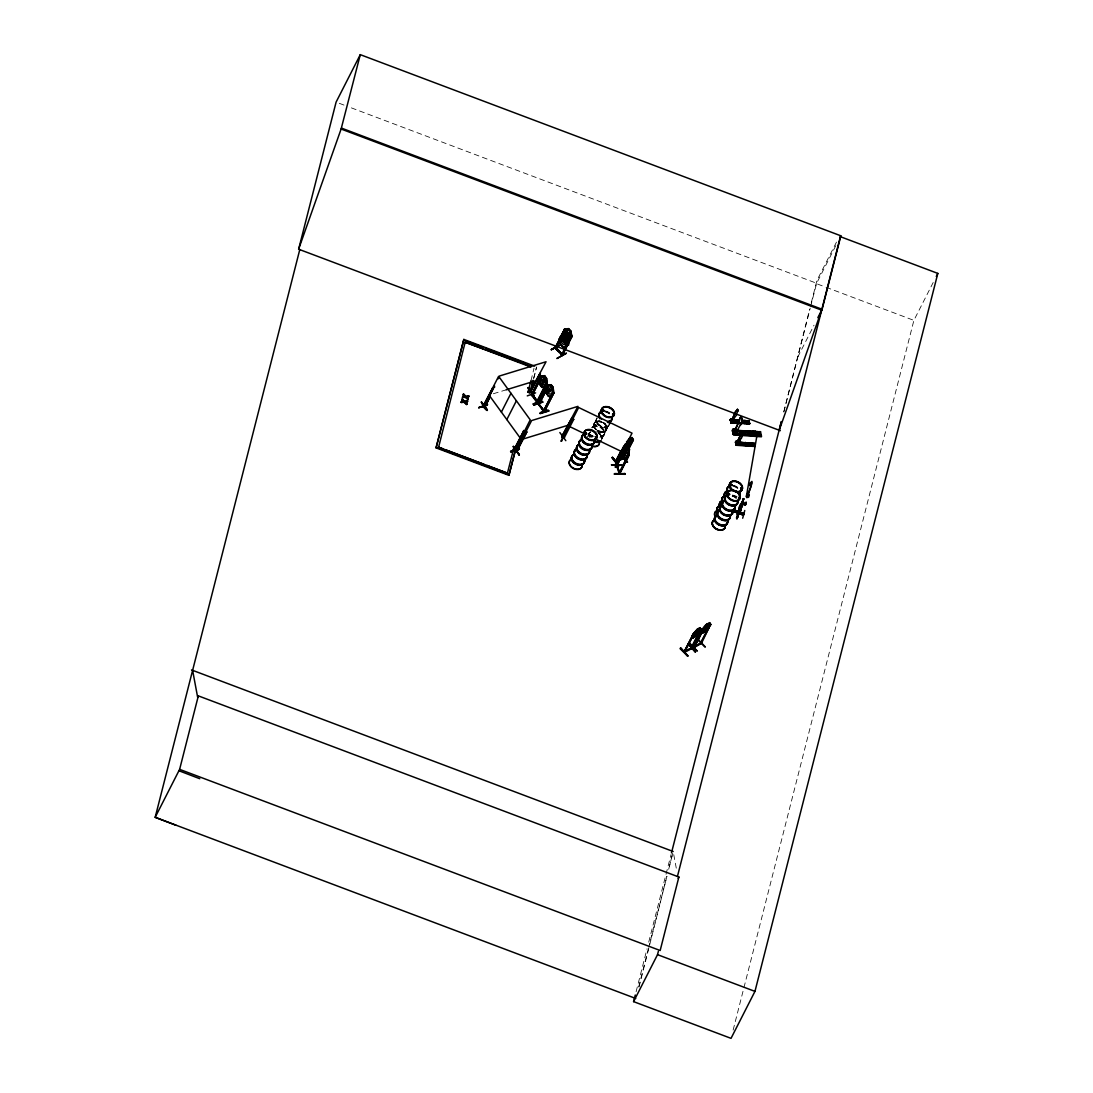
<?xml version="1.0" encoding="UTF-8"?>
<svg xmlns="http://www.w3.org/2000/svg" width="1093" height="1093" viewBox="0 0 1093 1093"><rect width="100%" height="100%" fill="white"/><g stroke="black" fill="none" stroke-linecap="round" stroke-linejoin="round"><path stroke-width="0.75" stroke-dasharray="5 3.75" d="M595.412 424.521L595.33 425.546M596.15 420.969L596.231 419.753M595.384 425.764L595.986 424.876M595.917 426.051L596.272 425.136M602.024 437.46L601.942 438.99A7.023 4.932 27 0 0 598.267 432.432M604.579 433.798L604.661 432.281M604.962 429.002L605.877 428.702L605.481 429.399M605.645 428.62C605.836 429.467 605.317 429.44 605.795 428.702M607.148 427.623L605.413 431.339M639.036 987.047L666.921 876.285L648.764 947.276M783.79 412.061L809.599 309.565M811.252 302.952L816.908 280.518L837.58 239.954M531.048 380.487L534.012 368.204M533.562 378.643L536.403 367.48M533.862 378.055L536.704 366.893M636.112 991.706L647.056 948.738M648.736 942.125L671.047 854.548M783.845 411.678L810.214 308.144M810.623 306.518L816.649 283.265L350.457 107.524M638.681 986.911L648.354 948.915M733.13 1030.084L913.885 320.372L933.19 282.5M588.731 434.126L589.277 432.937M596.259 419.343L596.805 418.168M596.163 425.3L595.002 425.341M587.146 437.514L589.209 433.47M600.358 436.339A6.927 4.864 27 0 0 603.063 428.675A6.927 4.864 27 0 0 592.269 427.404L596.723 418.687A6.927 4.864 27 0 0 600.576 426.68A6.927 4.864 27 0 0 609.074 424.685M596.027 425.573L594.988 424.603M601.437 439.741L603.664 435.41M604.087 434.563L608.623 425.724M835.79 245.693L816.444 283.647L824.436 286.667M797.726 357.138L814.012 325.195M591.969 427.691L593.116 426.639M589.318 432.883L590.466 431.817M607.708 426.584L608.842 425.56M602.817 436.175L603.964 435.151M595.316 422.103L599.989 421.147C594.141 419.958 591.463 425.983 595.972 429.768M595.945 425.464L595.22 425.724M605.495 431.148L602.544 432.227L597.434 430.833L604.197 431.762M493.353 393.74L506.127 389.832M589.182 436.066L592.461 435.902M598.185 421.256L599.879 421.365M595.016 424.426L596.013 424.808M595.699 425.956L594.606 425.423M339.295 103.316L344.076 105.119M826.035 287.268L913.885 320.372M588.895 435.834L591.941 437.296M605.864 424.999L606.656 426.407L604.839 423.483L601.724 421.611A6.941 4.878 27 0 0 594.592 422.841A6.941 4.878 27 0 0 596.231 429.344M603.254 422.636L601.615 421.843A6.9 4.85 27 0 0 594.073 426.461A6.9 4.85 27 0 0 604.538 431.544A6.9 4.85 27 0 0 603.227 422.677L605.891 424.972M597.543 430.615L599.196 431.421M594.92 428.265L596.081 429.549M594.92 428.251L593.772 425.437M606.793 426.188L607.039 427.814M673.753 854.644L676.417 868.894M603.391 422.349A6.9 4.85 27 0 1 606.451 429.891A6.9 4.85 27 0 1 597.734 430.287A6.941 4.878 27 0 0 606.424 430.014A6.941 4.878 27 0 0 603.35 422.431M596.3 429.221A6.9 4.85 27 0 1 594.674 422.759A6.9 4.85 27 0 1 601.765 421.57M604.921 411.46A7.023 4.932 27 0 1 610.919 415.094M604.771 411.842A6.913 4.85 27 0 1 610.673 415.422M605.057 411.2A7.023 4.932 27 0 1 609.894 413.55M605.221 410.968A6.927 4.864 27 0 1 611.124 414.548M608.91 425.327A7.023 4.932 27 0 1 600.03 425.737A7.023 4.932 27 0 1 596.928 418.059M609.307 424.426A7.023 4.932 27 0 1 600.713 426.434A7.023 4.932 27 0 1 596.792 418.332M608.965 424.972A6.913 4.85 27 0 1 600.235 425.368A6.913 4.85 27 0 1 597.174 417.813M589.346 436.025A6.9 4.85 27 0 1 592.543 435.875M594.77 428.743A6.9 4.85 27 0 1 598.554 421.761A6.9 4.85 27 0 1 606.67 429.084A6.9 4.85 27 0 1 597.338 431.052M589.277 436.093A6.941 4.878 27 0 1 594.196 436.421M594.893 428.47A6.941 4.878 27 0 1 598.691 421.447A6.941 4.878 27 0 1 606.847 428.811A6.941 4.878 27 0 1 597.461 430.792M591.9 427.923A7.023 4.932 27 0 1 602.844 429.207A7.023 4.932 27 0 1 600.098 436.981M590.138 437.828A6.913 4.85 27 0 1 590.575 431.694M596.751 431.407A6.913 4.85 27 0 1 601.97 438.594M592.775 427.377A6.913 4.85 27 0 1 603.145 430.205A6.913 4.85 27 0 1 599.907 437.186M592.037 427.65A7.023 4.932 27 0 1 602.981 428.948A7.023 4.932 27 0 1 600.235 436.708M588.662 434.604A6.927 4.864 27 0 1 590.124 432.555M597.939 433.06A6.927 4.864 27 0 1 601.642 438.156M588.717 434.276A7.023 4.932 27 0 1 590.206 432.186M598.131 432.705A7.023 4.932 27 0 1 601.778 439.195M589.113 436.763A7.023 4.932 27 0 1 588.758 435.342M588.854 434.003A7.023 4.932 27 0 1 590.343 431.913M589.346 434.795A7.023 4.932 27 0 1 592.447 436.667M589.168 435.164A6.913 4.85 27 0 1 592.228 437.022M587.747 434.058A7.023 4.932 27 0 1 592.584 436.408M587.911 433.825A6.927 4.864 27 0 1 592.679 436.148M735.726 496.618A7.023 4.932 27 0 1 732.296 496.031M734.756 486.358A7.023 4.932 27 0 1 737.857 488.229M737.065 496.577A6.913 4.85 27 0 1 732.16 496.263M732.884 486.262A6.913 4.85 27 0 1 737.638 488.585M735.862 496.345A7.023 4.932 27 0 1 732.433 495.771M733.171 485.62A7.023 4.932 27 0 1 739.155 489.24M735.985 495.962A6.913 4.85 27 0 1 732.611 495.389M733.321 485.401A6.913 4.85 27 0 1 739.223 488.967M732.433 495.498A7.023 4.932 27 0 1 735.534 497.37M732.269 495.867A6.927 4.864 27 0 1 736.463 498.982M732.57 495.225A7.023 4.932 27 0 1 735.671 497.11M732.706 495.006A6.913 4.85 27 0 1 736.901 498.107M672.755 853.141L668.588 869.673L672.741 853.127M604.538 433.894L603.992 435.069L604.552 433.907"/><path stroke-width="1.5" d="M620.742 454.374L627.204 462.312M566.434 341.235L566.147 337.559L568.551 336.644L565.983 336.699L565.177 333.105L565.3 336.699L562.772 337.518M737.939 409.998L737.461 409.274L736.245 411.241A2.473 0.915 -86.1 0 0 734.892 413.318L731.832 420.054L731.272 419.616M732.474 420.026L731.859 420.081M735.493 430.82L734.81 429.986L733.335 432.582L733.922 429.85L735.124 430.683M737.242 442.419L736.668 441.982L736.122 443.717L737.625 441.941L754.225 444.209L737.338 443.089L754.143 443.785M733.881 429.918L733.731 430.423M734.947 430.464L735.712 433.142L740.467 424.671A3.703 1.366 -86.1 0 0 742.161 421.351A3.703 1.366 -86.1 0 0 741.163 417.321A3.703 1.366 -86.1 0 0 739.469 420.641L734.988 430.601L734.305 429.235L733.253 431.298L733.581 432.596M735.685 430.082L735.425 430.738L735.589 429.918M615.619 461.41L624.322 457.899L623.297 458.459M616.288 461.123L616.602 460.44M623.256 458.923L623.966 458.595M732.433 419.671L731.395 419.657L732.378 421.652L735.562 416.009A2.473 0.915 -86.1 0 0 736.723 413.14L737.884 410.941L737.488 409.301M734.455 429.918L734.291 430.738L734.81 429.986M737.802 410.299L737.72 411.46M737.283 442.023L737.871 441.326L735.985 441.203L735.657 442.979M566.27 353.408C552.443 360.922 554.984 359.638 566.365 353.066M625.251 450.207L624.991 453.868L625.647 455.74L627.191 455.822L629.5 449.237L628.858 455.084M584.495 434.208A7.023 4.932 27 0 1 586.053 433.948L584.673 432.91M586.217 433.593C583.348 433.402 587.337 431.831 585.766 433.853M586.476 433.894L586.067 432.937M596.081 437.501L595.275 436.913L596.327 437.282M595.849 436.872L595.835 437.514M601.983 410.053L602.038 410.736M603.268 409.875L603.787 411.036L603.404 409.971M612.49 414.22L613.61 414.302M612.736 413.878L613.392 414.766M728.061 494.077L728.321 493.203M728.02 493.94L728.184 493.981M730.097 484.472L730.698 485.292M730.739 484.185C729.277 485.005 732.624 485.702 731.244 484.527M731.982 485.278L731.804 484.582M738.868 498.107L739.114 497.424L738.472 498.135M739.415 497.971L738.95 497.397M739.087 497.657L738.759 497.424M741.286 488.257C739.182 489.281 743.349 489.104 740.849 488.298M741.109 489.049L741.013 488.298L741.45 488.885M740.726 488.352L741.587 488.653L740.644 488.421M629.445 449.264L628.393 446.327L625.893 446.436C623.775 449.81 623.188 454.387 624.841 458.172L627.45 458.063L628.817 455.016M624.527 449.496L623.83 455.262L624.964 458.049M738.868 420.942L730.247 420.04L730.739 418.879L732.624 419.002L732.351 419.876M730.998 422.95L730.752 421.953L749.456 423.66M732.283 430.109L733.512 434.918L761.397 436.804L760.496 431.667L757.545 431.721M732.638 431.052L733.13 428.811L735.972 429.002L733.212 429.139L732.72 430.123L733.608 433.73L736.45 433.921L736.942 432.951L734.113 432.76L733.608 433.73M732.638 431.475L732.474 430.82L760.482 433.334M733.512 434.495L733.157 433.552M736.231 444.988L735.985 444.277M747.106 420.655L747.721 423.674L747.025 420.819L748.992 420.791L749.006 421.912L742.229 421.392M754.115 443.676L735.521 442.132M754.73 445.561L735.985 444.304L754.716 446.149L754.238 443.102M754.839 446.531L754.006 443.239L735.411 442.064L736.245 445.275L754.812 446.477M761.015 435.342L736.422 433.648L761.042 435.424M734.113 432.76L733.348 434.263L761.548 435.957L736.559 434.222M619.717 473.187L619.048 473.037L628.639 453.923L629.267 454.989L619.717 473.87L619.43 472.326M510.54 451.614C520.377 445.985 524.216 449.373 510.759 451.996L519.189 448.895M510.663 451.204L519.284 448.458M542.538 402.224L541.978 401.541L533.439 403.809M533.616 404.629L542.21 401.882M548.85 410.968C549.137 408.195 538.904 412.143 540.202 413.687L548.864 410.927L539.874 413.236M738.226 516.32L736.887 518.71L737.16 516.552M484.254 406.159L485.675 405.53M517.372 449.838L516.142 450.794L531.622 420.559L577.924 406.377L561.679 436.776L572.104 417.799L562.717 436.981C562.226 437.255 562.553 434.659 562.84 436.886M516.579 450.07L517.317 450.822L516.361 451.067L526.799 432.008L526.02 432.254M517.563 450.152L516.948 450.412M533.056 381.238C530.979 386.416 531.184 394.546 530.132 391.472M530.542 391.813L529.982 392.524L540.215 373.178L529.777 392.237M731.354 419.152L731.203 420.04M569.767 330.81L568.947 338.42L567.813 340.647L565.341 340.784L563.742 339.117L563.045 335.66L564.179 333.433L568.975 329.977L569.863 330.769M562.171 355.43L554.971 348.011L564.589 329.157L561.419 335.155L562.239 340.62L564.78 343.161L568.579 342.656M735.712 442.078L736.299 444.482L738.526 443.963L738.171 445.001L737.57 441.982M737.474 442.173L737.775 443.977L740.945 438.334A2.473 0.915 -86.1 0 0 742.106 435.479L743.035 432.951M743.131 433.265L742.912 431.817M737.543 517.426L737.734 515.404M737.119 442.255L740.275 435.642A2.473 0.915 -86.1 0 1 741.628 433.579L742.489 431.885L741.628 433.579M746.792 494.05L757.668 431.475L758.72 435.765M544.861 377.058L544.888 381.402L542.961 382.96L542.265 380.05L544.956 377.03M551.514 386.116L551.528 390.461L549.615 392.018L548.905 389.094L551.596 386.089M743.718 498.845C732.037 520.91 747.475 492.683 742.775 500.116M555.572 347.068L556.378 347.806L555.777 348.735L565.532 329.731L564.439 329.089L568.469 328.61L570.942 331.193L571.844 336.712L570.86 331.234L569.33 337.669L566.857 337.792L565.259 336.138L564.562 332.682L565.696 330.455L568.469 328.733M547.019 384.108L546.541 378.41L544.519 375.65L541.896 387.373L545.503 387.086M743.459 502.179L739.046 512.357M743.636 503.586L743.746 502.288M743.513 502.958L743.131 503.928M614.703 473.57C645.621 474.266 593.13 473.761 624.772 474.294M624.8 473.57L614.498 473.87M698.987 628.502L697.826 631.932L695.599 633.94L695.995 631.918L699.055 628.584M708.619 623.543L707.458 626.972L705.231 628.981L705.641 626.945L708.688 623.625M781.29 421.98L779.213 430.246L821.663 310.166L341.112 129.029L298.662 249.095L299.796 249.532L155.179 817.318L176.055 825.297M341.112 129.029L360.28 54.65L840.831 235.801L822.114 309.292L817.837 317.68M179.621 769.363L198.339 695.872L678.876 877.023L660.158 950.514L179.621 769.363L155.179 817.318L635.73 998.469M508.928 475.346L515.431 449.838L513.423 449.086L515.732 449.25L508.928 475.346L436.066 447.87L463.828 339.417L534.696 366.128M436.066 447.87L463.828 339.417M466.656 404.547L465.112 401.787L466.998 403.577L466.656 404.547L464.293 402.279L461.205 402.497L461.56 401.486L463.992 401.322L461.355 401.882M463.787 401.718L461.861 399.901L462.202 398.918L464.607 401.24L467.654 401.022L465.112 401.787M467.913 399.587L466.369 396.827L468.269 398.617L467.913 399.587L465.55 397.305L462.462 397.538L462.817 396.527L465.249 396.363L462.626 396.923M465.058 396.759L463.131 394.928L463.473 393.958L465.878 396.267L468.924 396.049L466.369 396.827M464.908 402.183L467.462 401.404L464.416 401.623L462.202 398.918M466.178 397.21L468.719 396.445L465.673 396.663L463.473 393.958M513.724 448.499L507.22 474.007M540.42 373.451L529.914 392.988L527.905 392.223L531.048 380.487M531.13 388.206L533.152 380.227M732.365 514.325L733.663 509.434L731.859 514.093M737.297 517.604L736.614 518.109L740.043 504.98M736.983 518.246L740.316 505.676M743.718 498.736L740.166 511.989L743.322 498.668M739.811 511.852L743.363 498.599M740.166 511.989L743.418 499.433M743.062 502.958L742.844 503.818L743.131 503.108M743.459 504.283L742.407 503.654L743.459 504.283L743.773 503.231L742.53 502.999L743.677 503.422M744.975 505.198C747.475 498.285 744.292 507.466 745.809 504.228M745.262 505.308L746 502.233M742.693 518.219L744.757 510.513M840.831 235.801L840.38 236.675L937.821 273.4L754.962 991.378L731.026 1038.35L633.585 1001.625L635.279 995.013M671.471 852.895L781.317 421.584M633.585 1001.625L657.521 954.654L658.355 951.388M677.469 876.313L840.38 236.675M736.6 441.476L736.067 442.856M748.377 432.705C749.525 430.109 752.244 434.563 749.279 433.62M746.15 443.799L746.847 443.252M628.489 447.761L627.847 452.201L626.262 453.704L626.207 450.699L628.598 447.761M731.613 419.917L731.039 421.406L731.518 419.166L730.657 420.518M737.433 517.385L739.21 511.169L738.103 513.983M733.239 510.923L743.705 514.543L733.253 510.909M733.362 510.677L743.705 514.543M736.422 442.282L737.229 442.392M738.103 516.32L739.824 509.133M731.982 420.067L732.952 422.294L733.28 421.638L731.067 422.158L730.466 419.753M737.775 514.12L739.046 510.677M482.956 406.705L483.844 407.334L483.693 405.899M484.144 406.528L483.229 405.845L482.846 406.569L492.82 387.728L493.353 388.466L483.325 407.293L483.898 406.746M541.554 376.443L531.867 395.488L531.403 394.833L541.008 375.91L539.395 378.916L539.874 384.613L541.991 387.346M532.236 394.108L532.332 395.147M514.434 450.084L523.875 430.533L524.421 431.27L514.598 450.234L514.284 448.649M536.718 402.074L546.377 383.028L546.91 383.998L537.332 402.866L536.718 402.074L546.678 383.165L547.21 383.903L537.701 402.784L531.717 394.641M537.073 401.391L538.084 402.06L532.633 395.051M538.671 404.601L538.07 403.782M539.081 404L538.712 403.003M543.713 410.449L544.177 411.105M544.3 411.719L553.85 392.961L552.99 392.401M566.338 341.125L565.505 337.546C561.133 340.565 565.395 334.841 566.229 337.477L565.081 342.177L563.674 342.492L562.84 337.792M564.644 434.085L560.969 441.094L561.665 440.957M564.808 433.812L561.406 441.244M573.729 419.357L572.828 418.933L573.729 419.357L563.92 438.416C563.209 436.189 564.903 438.894 563.387 437.692M563.646 437.022L564.507 437.76L563.728 437.05M616.63 463.664L615.619 462.885L616.739 463.418M615.755 462.64L617.08 462.735L615.974 462.202M616.069 462.257L616.971 462.981M618.419 459.989L615.66 467.38L618.501 459.647M625.292 444.141L626.098 444.824L625.292 444.141L615.687 463.309L616.206 462.23M556.05 348.558L555.312 347.205L555.08 348.066M571.079 335.947L561.501 354.856C565.327 353.367 558.127 353.039 555.285 347.752M561.761 354.023L556.282 348.107M694.096 632.82L684.204 652.371L693.85 633.544C695.599 631.371 689.601 636.877 693.017 637.943C706.297 626.234 699.233 634.787 692.948 637.861M601.874 410.107L602.298 409.697M735.493 433.129L734.797 430.273L739.264 420.627A3.703 1.366 -86.1 0 1 740.945 417.307A3.703 1.366 -86.1 0 1 741.956 421.338A3.703 1.366 -86.1 0 1 740.262 424.658L740.467 424.671M737.16 442.064L740.275 435.642M731.217 484.213L730.138 485.155M729.359 493.776L728.853 494.555M729.618 494.309L728.211 494.651L727.979 493.312M729.564 494.596L729.359 493.626M360.28 54.65L336.097 102.114L298.635 249.204L780.334 430.669M198.339 695.872L197.642 697.252L192.614 670.337M463.131 394.928L465.249 396.363M462.462 397.538L462.817 396.527M461.861 399.901L463.992 401.322M461.205 402.497L461.56 401.486M438.375 448.048L465.55 340.77L482.751 347.26M465.55 397.305L468.118 399.191M464.293 402.279L466.861 404.164M468.569 397.06L468.924 396.049M467.298 402.019L467.654 401.022M481.316 402.197C493.681 415.299 483.612 411.009 481.562 401.841M487.492 404.711L478.898 407.429M483.543 407.429L494.582 386.048M498.258 378.82L499.733 375.924L546.035 361.756L529.859 392.209M485.278 406.241L484.459 406.446L489.514 396.677M490.088 396.158L485.388 406.254L490.292 396.431M478.707 407.839L487.546 404.738L478.72 407.675M501.386 412.088L510.964 393.302M506.824 419.575L516.402 400.789M528.042 387.605L534.313 395.994L528.329 387.851M527.905 392.223L530.214 392.401M535.611 392.865L527.263 395.885M559.042 345.415L551.227 349.651L558.892 345.689M557.28 346.071L551.487 349.405M531.294 391.581L530.064 392.496M562.758 346.727L566.789 346.358L562.758 346.85L560.299 344.268L559.384 338.748L560.9 335.77L564.931 335.401M560.982 335.715L559.384 338.748M555.353 347.847L564.876 329.048M532.018 395.543L541.896 376.661L541.363 375.924L531.403 394.833L537.291 402.771M531.867 395.488L532.756 394.751M533.903 404.929L542.729 401.992L533.89 405.093L533.425 403.795M513.464 446.463C531.239 472.627 501.304 429.221 519.38 454.633M537.619 402.593L537.606 401.336L537.182 402.73M561.433 354.665L561.679 354.173M514.584 448.554L513.97 449.524L523.875 430.533M562.007 355.389L571.735 336.63L571.106 335.756L572.008 336.494L562.239 355.512M547.607 385.105L551.159 384.818L553.099 387.482L553.659 393.152L553.181 387.455L551.159 384.695L547.552 384.996L546.035 387.974L546.678 393.603L548.549 396.308L546.514 393.671L546.131 387.947M547.648 384.955L538.098 403.973L544.041 411.924L553.85 392.961M543.781 410.954L538.425 403.768L547.552 384.996M538.931 403.139L538.371 403.686M538.521 404.547L538.412 403.098M538.726 404.683L548.536 385.72M539.054 404.56L547.074 388.602M516.565 451.054L526.594 431.721M517.194 450.917L526.799 432.008M507.302 473.105L438.457 447.146L443.143 448.922M543.931 411.829L543.412 411.214L553.031 392.073L553.55 393.056M543.686 410.927L553.318 392.223M543.836 411.788L544.218 411.091L538.972 404.191M559.848 432.541L565.832 440.684M561.925 437.173L562.458 436.49M572.322 418.086L562.089 437.132M564.862 433.825L564.179 433.935M618.829 465.563C599.374 440.561 631.713 482.6 612.545 457.284M611.711 464.867L621.794 464.867L611.397 464.798M615.509 461.41L620.715 451.368M623.898 445.862L615.769 461.82L621.466 451.081M616.534 461.465L621.698 451.354M616.903 462.558L616.384 463.637L632.027 433.156L578.648 407.511L563.141 437.965M615.099 467.107L618.788 460.167M616.425 465.29L626.002 446.436L616.753 466.246C616.411 463.268 618.447 466.069 616.766 465.29M616.93 465.468L630.634 438.061M626.262 446.996C632.956 443.075 616.671 461.068 617.094 466.246L616.671 466.124M622.819 458.664L624.376 455.74M628.803 447.078L632.628 439.468M623.051 458.951L624.609 456.027M628.297 448.799L633.161 439.468M623.283 458.964L624.007 457.666L617.682 460.659M628.817 448.226L633.257 439.413L632.027 437.514L629.254 438.662L626.412 442.119M633.339 439.495L631.809 442.474L627.546 446.531M623.857 458.746L624.322 457.899M629.035 448.499L633.462 439.837M619.389 472.231L619.471 473.037M627.532 457.106L619.376 473.87L628.68 454.046M624.786 473.474L624.759 474.348M732.624 419.002L732.228 420.108M748.992 420.791L749.702 423.633L730.889 422.567L731.395 421.515M733.28 421.638L732.925 422.677L732.05 419.753L734.892 413.318M736.942 432.951L736.395 434.508L735.849 431.516M743.95 420.45L744.579 423.469L743.95 420.45L745.85 420.573L746.464 423.592L745.85 420.573M736.641 443.826L736.122 444.837L754.867 446.122M738.526 443.963L738.199 444.605L737.871 441.326M749.702 423.633L730.971 422.936M747.598 430.792L748.541 435.315L747.598 430.792L750.426 430.984L751.369 435.506L750.426 430.984M752.94 431.161L753.883 435.683L752.94 431.161L755.769 431.352L756.711 435.875L755.769 431.352M747.434 442.815L748.227 445.507M749.115 442.925L749.907 445.616M751 443.061L751.793 445.753M760.496 431.667L760.277 432.5M739.36 509.051L740.644 506.769M737.871 512.494L742.748 503.081L738.062 512.658M736.914 517.03L736.614 518.109M743.773 503.231L738.854 512.931M746.287 502.343L745.453 503.299M680.652 648.026C702.389 672.646 665.828 631.836 687.88 655.677M691.486 648.217L692.17 647.753L683.945 652.029L693.604 633.271L697.498 628.926L700.162 627.683M690.011 643.463L697.32 651.086L689.724 643.613M691.842 648.491L690.721 648.614L700.34 629.677M699.67 632.328L701.105 629.267L691.213 648.873M701.009 629.336L691.732 648.6L684.341 652.398L694.765 632.546L697.58 629.062M700.476 643.531L710.737 624.294L709.712 622.627L707.13 624.021L704.398 627.587L694.601 647.124C692.812 645.977 696.46 646.018 694.014 646.291L693.577 647.138L703.919 627.956L693.836 647.411L694.67 647.083L693.659 646.974M703.919 627.956L694.069 647.398C696.856 645.977 701.091 644.078 701.556 642.52M688.494 644.269L695.544 651.742M700.353 643.654L710.054 624.472M693.659 647.097C699.329 644.569 702.717 640.908 701.337 643.599L710.641 624.363M697.908 639.132L705.176 646.769M936.277 276.433L937.821 273.4M678.179 878.389L678.876 877.023M737.625 443.977L740.945 438.334M632.423 439.577L633.23 439.55M565.341 329.908L564.616 329.184M742.352 431.872L743.049 431.831M748.432 432.486L749.129 431.899M750.754 433.374L749.484 433.935L748.596 433.006M747.284 444.646L747.434 443.471M743.5 504.119L743.445 503.422M531.772 394.04L532.428 394.956M539.382 403.904L538.89 403.153M627.751 441.599L629.964 438.689C632.546 437.719 629.144 443.936 627.409 443.703L627.081 442.911M680.037 648.627L687.606 656.06M618.392 465.796L611.943 457.789M513.218 446.818L519.189 454.961M603.131 409.738L602.735 411.091M603.773 410.927L601.97 410.244M584.646 432.787L585.534 432.5L584.796 432.637M612.982 413.864L613.146 414.657M730.165 484.308L730.384 484.937M731.873 485.333L730.233 485.06M617.422 465.468L617.121 464.607M619.717 473.761L616.766 464.607M684.027 651.947C686.226 651.947 683.193 651.524 685.147 650.977M684.368 651.332L691.336 648.176M567.458 332.955L564.726 336.002L565.696 338.803L567.773 337.19L568.251 333.789L567.376 333.01M623.311 457.871L623.884 458.623L616.63 461.437M746.478 443.307L746.505 444.427M747.448 444.591L747.694 443.772M544.396 375.814L541.937 377.386L540.803 379.626L541.213 383.192L542.524 384.968L544.724 384.955L546.541 378.41L544.423 375.678L540.912 375.937M551.159 384.695L548.59 386.444L547.443 388.671L547.866 392.237L549.164 394.026L551.364 394.013L552.498 391.772L553.181 387.455L546.678 393.603M561.816 436.763L562.717 436.981M568.469 328.61L570.86 331.234M563.1 332.094L566.871 331.753M561.501 335.114L562.239 340.62M569.33 334.212L567.226 335.824L566.242 333.023L566.912 331.712L569.33 334.212L570.259 339.581L566.379 340.005L563.838 337.6L562.922 332.081M567.322 337.901C569.863 359.392 568.456 324.252 565.791 344.336L563.305 344.473L561.72 342.806L561.023 339.349L562.157 337.122L564.931 335.278L560.9 335.77M559.466 338.707L560.449 344.186M570.068 339.718L566.297 340.169L563.838 337.6L562.84 332.122L566.871 331.644L569.248 334.253L570.163 339.773M551.309 349.815L558.892 345.839M564.78 343.038L568.647 342.765M556.405 347.875L562.471 354.733M710.696 624.458L710.013 624.813L710.942 624.731M701.31 629.691L700.381 629.787L701.064 629.431L699.998 627.696L698.618 632.205L696.036 634.842L694.369 635.702L693.631 634.787M703.482 628.571C714.166 617.326 698.181 629.568 702.649 632.984L705.231 631.658L709.152 627.3M702.649 632.984L705.231 631.59M688.494 644.242L695.449 652.015M697.703 639.528L705.053 647.056M694.67 646.209L700.955 643.231M695.312 652.125L688.276 644.105M602.516 409.848L602.352 410.654M729.414 494.61L729.004 493.53M632.109 437.596L629.24 438.607M626.152 445.425L630.675 442.228L632.027 437.692M624.759 447.638L627.546 446.477M616.643 460.672L623.078 458.186M493.913 387.346L494.692 387.1M541.896 376.661L541.363 375.924M539.395 378.916L539.969 384.586L541.896 387.373L545.352 387.004M547.21 383.903L546.445 378.438M552.006 396.049L548.536 396.431L552.143 396.144M533.452 403.877L542.101 401.131L533.234 404.178M533.575 404.588L542.674 401.964M543.931 410.435L538.466 403.713M513.997 449.414L514.926 450.097L530.228 419.849L498.627 376.306L483.174 406.432M506.127 389.832L536.458 380.542M522.058 439.345L568.346 425.163M742.038 422.322L742.516 421.611M563.155 437.665L564.166 438.143M701.419 642.547L700.777 642.916M691.855 647.466L691.145 647.889M602.516 410.012L603.391 410.34M734.387 430.546L734.059 429.221L733.253 431.298M540.967 376.06L544.505 375.773M462.667 397.142L465.755 396.923M461.396 402.101L464.484 401.882M746.587 443.389L747.516 443.744M747.352 444.509L746.232 443.826M616.999 465.755L619.649 472.422M619.294 472.436L619.69 473.091M527.987 387.919L533.931 396.062M602.94 409.684L602.475 410.408M602.68 409.82L603.527 409.984M613.105 414.78L613.542 414.179M730.643 484.076L731.736 484.937M737.106 409.547L736.245 411.241M732.679 419.22L730.739 418.879M731.039 422.554L730.165 419.657L738.759 420.259M741.997 420.477L748.91 420.955L749.62 423.797L730.998 422.663M730.274 419.808L738.731 420.381M742.106 420.614L748.91 420.955M730.247 420.04L738.895 420.819M742.079 420.846L749.047 421.502M742.133 421.037L749.006 421.625M738.868 421.229L730.302 420.218M731.449 421.734L733.335 421.857M730.739 421.98L749.497 423.251M737.174 430.355L760.373 431.913L737.351 430.546M737.324 430.888L758.679 432.418M732.488 430.929L758.733 432.705M732.624 431.475L747.393 432.473M750.645 432.609L757.244 433.142M734.195 433.088L737.024 433.279M733.348 434.29L761.452 436.189M737.925 441.545L735.985 441.203M754.293 443.826L735.493 442.364M736.696 444.059L738.581 444.182M736.081 444.66L754.935 445.958M749.306 432.077L750.59 432.855M602.749 410.954L603.445 411.146A7.023 4.932 27 0 0 601.806 411.351M728.826 494.378L728.075 494.378M532.072 393.945L537.387 401.186M544.287 411.146L544.205 410.394M341.562 128.141L822.114 309.292M485.893 348.435L525.009 363.177M531.184 366.442L465.167 342.259L530.884 367.029M740.904 507.603L740.576 506.606M733.553 509.652L743.923 513.669L733.444 510.076M733.499 509.925L743.827 513.847M736.682 517.754L737.037 518.629M736.518 517.822L736.887 518.71M446.272 450.097L483.83 464.252M486.959 465.427L505.745 472.518M436.367 447.297L509.229 474.758M191.494 669.913L673.165 851.488M657.521 954.654L754.962 991.378M178.924 770.743L199.787 778.722M615.619 463.186L616.52 463.61M569.07 426.297L584.318 433.634M595.002 438.758L622.45 451.956M748.91 433.648L748.5 432.76M483.379 407.279L483.243 406.514M564.849 335.332L567.39 337.86M560.381 344.227L562.84 346.795M709.712 622.805L708.25 627.245L704.001 630.743L703.264 629.814M700.08 627.778L701.187 629.349M692.088 636.208L693.017 637.765M612.34 457.598L618.843 465.632M548.153 385.802L547.702 385.078M542.538 402.374L541.978 401.541M492.519 387.824L493.052 388.561M523.574 430.628L524.121 431.366M481.357 402.156L487.341 410.381M489.063 395.106L520.664 438.635M742.379 421.584L741.532 421.065L742.461 421.912M619.335 473.788L616.425 465.468M730.821 420.532L731.039 421.406M747.229 495.443A1.394 0.97 14.3 0 1 748.787 496.932A1.394 0.97 14.3 0 1 746.464 496.96A1.394 0.97 14.3 0 1 747.229 495.443A1.394 0.97 14.3 0 1 747.038 493.886A1.394 0.97 14.3 0 1 749.156 494.46A1.394 0.97 14.3 0 1 748.186 495.744M612.244 417.321A6.927 4.864 27 0 1 607.886 421.556M601.437 419.125A6.927 4.864 27 0 1 603.541 410.859M611.697 416.488A7.023 4.932 27 0 1 607.626 422.199M599.934 418.455A7.023 4.932 27 0 1 600.385 412.225M601.669 411.61A7.023 4.932 27 0 1 603.227 411.351M612.189 417.635A7.023 4.932 27 0 1 607.763 421.925M600.071 418.195A7.023 4.932 27 0 1 600.522 411.952M611.165 420.655A6.913 4.85 27 0 1 607.435 422.417M599.866 418.728A6.913 4.85 27 0 1 600.303 412.594M611.438 416.788A6.913 4.85 27 0 1 611.697 419.507M609.238 421.106A6.913 4.85 27 0 1 609.498 423.811M609.184 421.406A7.023 4.932 27 0 1 609.443 424.152M600.426 441.026A7.023 4.932 27 0 1 594.155 441.312M600.508 440.657A6.913 4.85 27 0 1 594.332 440.93M601.013 440.616A6.927 4.864 27 0 1 593.882 441.818M599.538 442.2A6.9 4.85 27 0 1 591.819 445.848M600.289 441.285A7.023 4.932 27 0 1 594.018 441.572M599.306 443.799A6.9 4.85 27 0 1 591.668 446.135M594.934 440.178A6.927 4.864 27 0 1 589.469 444.373A6.927 4.864 27 0 1 582.05 438.88A6.927 4.864 27 0 1 586.231 433.716M594.387 439.345A7.023 4.932 27 0 1 586.886 444.468A7.023 4.932 27 0 1 583.075 435.082M584.359 434.467A7.023 4.932 27 0 1 585.916 434.208M594.879 440.493A7.023 4.932 27 0 1 586.176 443.84A7.023 4.932 27 0 1 583.211 434.809M589.769 450.261A6.9 4.85 27 0 1 581.216 453.554A6.9 4.85 27 0 1 578.306 444.701A6.9 4.85 27 0 0 581.216 453.554A6.9 4.85 27 0 0 589.755 450.275M591.764 447.543A6.927 4.864 27 0 1 583.266 449.537A6.927 4.864 27 0 1 579.413 441.531M591.75 444.523A7.023 4.932 27 0 1 584.236 449.66A7.023 4.932 27 0 1 580.424 440.26M591.873 444.264A7.023 4.932 27 0 1 584.372 449.387A7.023 4.932 27 0 1 580.561 440.001M591.928 443.963A6.913 4.85 27 0 1 584.55 449.004A6.913 4.85 27 0 1 580.793 439.769M594.127 439.646A6.913 4.85 27 0 1 586.75 444.701A6.913 4.85 27 0 1 582.993 435.451M589.523 451.874A6.9 4.85 27 0 1 579.536 452.926A6.9 4.85 27 0 1 579.427 444.386M589.455 452.106A6.941 4.878 27 0 1 579.399 453.158A6.941 4.878 27 0 1 579.29 444.564M584.331 461A6.927 4.864 27 0 1 575.738 464.306A6.927 4.864 27 0 1 572.814 455.398M581.886 463.651A6.9 4.85 27 0 1 574.522 468.692A6.9 4.85 27 0 1 570.778 459.456M587.214 455.535A7.023 4.932 27 0 1 577.705 458.445A7.023 4.932 27 0 1 576.831 449.25M587.351 455.262A7.023 4.932 27 0 1 577.842 458.172A7.023 4.932 27 0 1 576.967 448.977M587.406 454.948A6.927 4.864 27 0 1 578.033 457.817A6.927 4.864 27 0 1 577.172 448.745M589.277 452.365A6.9 4.85 27 0 1 579.29 453.404A6.9 4.85 27 0 1 579.181 444.878M582.091 465.345A6.9 4.85 27 0 1 573.538 468.637A6.9 4.85 27 0 1 570.628 459.77M584.209 459.306A7.023 4.932 27 0 1 576.708 464.429A7.023 4.932 27 0 1 572.896 455.043M584.345 459.033A7.023 4.932 27 0 1 576.844 464.17A7.023 4.932 27 0 1 573.033 454.77M584.755 460.139A6.913 4.85 27 0 1 576.189 463.432A6.913 4.85 27 0 1 573.265 454.551M586.955 455.822A6.913 4.85 27 0 1 578.388 459.115A6.913 4.85 27 0 1 575.464 450.234M728.416 492.274A6.913 4.85 27 0 1 731.654 485.292M740.248 493.052A6.913 4.85 27 0 1 739.715 494.2M728.17 492.601A7.023 4.932 27 0 1 731.463 485.497M740.289 492.055A7.023 4.932 27 0 1 739.66 494.555M725.328 498.326A6.913 4.85 27 0 1 725.779 492.192M723.279 502.37A6.9 4.85 27 0 1 723.73 496.249A6.9 4.85 27 0 0 723.279 502.384A6.941 4.878 27 0 1 722.692 497.26M725.533 497.793A7.023 4.932 27 0 1 727.282 490.948M724.987 496.099A6.927 4.864 27 0 1 727.487 490.716M727.2 491.782A6.913 4.85 27 0 1 729.687 486.412M739.893 492.601A6.913 4.85 27 0 1 739.278 495.061M728.034 492.875A7.023 4.932 27 0 1 729.782 486.03M740.152 492.315A7.023 4.932 27 0 1 739.524 494.828M725.397 498.053A7.023 4.932 27 0 1 725.848 491.823M723.129 502.671A6.9 4.85 27 0 1 724.837 495.949M717.8 513.109A6.913 4.85 27 0 1 718.238 506.974M715.751 517.167A6.9 4.85 27 0 1 716.188 511.046M720.506 507.644A7.023 4.932 27 0 1 722.254 500.813M720.642 507.384A7.023 4.932 27 0 1 722.391 500.539M722.883 503.163A6.9 4.85 27 0 1 724.591 496.441M715.601 517.454A6.9 4.85 27 0 1 716.038 511.333M717.869 512.836A7.023 4.932 27 0 1 718.32 506.606M718.005 512.562A7.023 4.932 27 0 1 718.456 506.332M718.238 512.248A6.927 4.864 27 0 1 718.675 506.1M720.437 507.931A6.927 4.864 27 0 1 720.874 501.783M720.888 507.056A6.913 4.85 27 0 1 720.396 501.824M734.838 508.245A6.913 4.85 27 0 1 724.823 509.297A6.913 4.85 27 0 1 724.714 500.731M732.611 512.617A6.913 4.85 27 0 1 722.596 513.655A6.913 4.85 27 0 1 722.487 505.103M732.775 512.289A6.913 4.85 27 0 1 723.511 513.833A6.913 4.85 27 0 1 721.38 505.39M737.83 501.455A7.023 4.932 27 0 1 728.321 504.365A7.023 4.932 27 0 1 727.46 495.17M737.966 501.195A7.023 4.932 27 0 1 728.457 504.105A7.023 4.932 27 0 1 727.596 494.897M738.021 500.867A6.913 4.85 27 0 1 728.648 503.736A6.913 4.85 27 0 1 727.801 494.678M735.193 506.646A7.023 4.932 27 0 1 726.49 509.994A7.023 4.932 27 0 1 723.525 500.963M734.974 504.966A7.023 4.932 27 0 1 727.46 510.089A7.023 4.932 27 0 1 723.662 500.703M735.384 506.059A6.927 4.864 27 0 1 726.804 509.365A6.927 4.864 27 0 1 723.88 500.457M737.584 501.742A6.927 4.864 27 0 1 729.004 505.048A6.927 4.864 27 0 1 726.08 496.14M732.624 511.497A6.941 4.878 27 0 1 723.238 514.366A6.941 4.878 27 0 1 722.377 505.28M713.852 520.159A6.913 4.85 27 0 0 716.776 529.053A6.913 4.85 27 0 0 725.342 525.747A6.941 4.878 27 0 1 716.707 529.176A6.941 4.878 27 0 1 713.77 520.254M730.056 516.524A6.927 4.864 27 0 1 720.683 519.394A6.927 4.864 27 0 1 719.822 510.322M730.302 516.238A7.023 4.932 27 0 1 720.793 519.148A7.023 4.932 27 0 1 719.918 509.953M730.438 515.964A7.023 4.932 27 0 1 720.929 518.874A7.023 4.932 27 0 1 720.055 509.68M730.384 516.962A6.913 4.85 27 0 1 720.383 518.014A6.913 4.85 27 0 1 720.273 509.461M732.474 511.743A6.913 4.85 27 0 1 723.115 514.612A6.913 4.85 27 0 1 722.268 505.553M727.31 523.014A6.913 4.85 27 0 1 718.839 524.995A6.913 4.85 27 0 1 714.986 517.016M727.665 521.416A7.023 4.932 27 0 1 718.962 524.777A7.023 4.932 27 0 1 715.983 515.746M727.788 521.156A7.023 4.932 27 0 1 719.098 524.503A7.023 4.932 27 0 1 716.12 515.472M727.856 520.842A6.927 4.864 27 0 1 719.276 524.134A6.927 4.864 27 0 1 716.352 515.24M725.083 527.372A6.913 4.85 27 0 1 716.612 529.354A6.913 4.85 27 0 1 712.759 521.375M746.997 496.591L746.724 497.657L747.557 494.364L747.298 495.43A7.788 0.874 -69.3 0 0 751.178 485.114A7.788 0.874 -69.3 0 0 750.03 484.691L749.757 485.77L750.536 482.669L750.263 483.734A9.331 1.038 -69.3 0 1 751.642 484.24A9.331 1.038 -69.3 0 1 746.997 496.591M733.157 511.278L743.472 515.199L733.143 511.305M739.36 508.996L737.338 514.584L739.36 508.996M620.851 454.087L627.56 462.257L620.81 454.073M742.284 420.327L742.898 423.346L742.284 420.327M745.631 442.528L746.259 445.534L745.631 442.528M752.353 442.979L752.968 445.999L752.353 442.979M602.53 413.509A6.9 4.85 27 0 0 613.815 415.436A6.9 4.85 27 0 0 607.435 406.651A6.9 4.85 27 0 0 602.53 413.509M602.311 413.96A6.9 4.85 27 0 0 613.583 415.873A6.9 4.85 27 0 0 607.202 407.102A6.9 4.85 27 0 0 602.311 413.96M602.421 413.687A6.941 4.878 27 0 0 613.76 415.613A6.941 4.878 27 0 0 607.353 406.774A6.941 4.878 27 0 0 602.421 413.687M585.22 436.367A6.9 4.85 27 0 0 596.505 438.279A6.9 4.85 27 0 0 590.124 429.508A6.9 4.85 27 0 0 585.22 436.367M585.001 436.817A6.9 4.85 27 0 0 596.272 438.73A6.9 4.85 27 0 0 589.906 429.932A6.9 4.85 27 0 0 585.001 436.804A6.9 4.85 27 0 0 596.286 438.717A6.9 4.85 27 0 0 589.892 429.945A6.9 4.85 27 0 0 585.001 436.817M730.643 487.929A6.9 4.85 27 0 0 741.915 489.842A6.9 4.85 27 0 0 735.534 481.07A6.9 4.85 27 0 0 730.643 487.929M730.411 488.38A6.9 4.85 27 0 0 741.682 490.292A6.9 4.85 27 0 0 735.316 481.507A6.9 4.85 27 0 0 730.411 488.38M730.52 488.12A6.941 4.878 27 0 0 741.86 490.047A6.941 4.878 27 0 0 735.439 481.221A6.941 4.878 27 0 0 730.52 488.12M728.307 497.069A6.913 4.85 27 0 0 739.606 498.982A6.913 4.85 27 0 0 733.212 490.183A6.913 4.85 27 0 0 728.307 497.069M728.075 497.506A6.913 4.85 27 0 0 739.374 499.433A6.913 4.85 27 0 0 732.993 490.634A6.913 4.85 27 0 0 728.075 497.506M728.198 497.247A6.941 4.878 27 0 0 739.537 499.173A6.941 4.878 27 0 0 733.13 490.333A6.941 4.878 27 0 0 728.198 497.247"/></g></svg>
